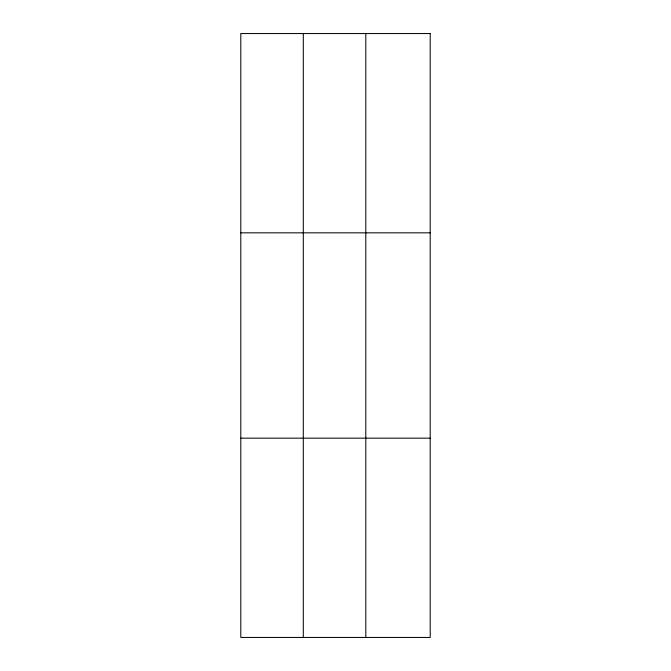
<?xml version="1.0" encoding="UTF-8"?>
<svg xmlns="http://www.w3.org/2000/svg" width="671" height="671" viewBox="0 0 671 671"><rect width="100%" height="100%" fill="white"/><g stroke="black" fill="none" stroke-linecap="round" stroke-linejoin="round"><path stroke-width="1.01" d="M303.3 33.55L303.3 637.45M365.804 33.55L365.804 637.45M240.797 232.837L430.203 232.837M240.797 438.163L430.203 438.163M430.203 33.55L430.203 637.45L240.797 637.45L240.797 33.55L430.203 33.55"/></g></svg>
